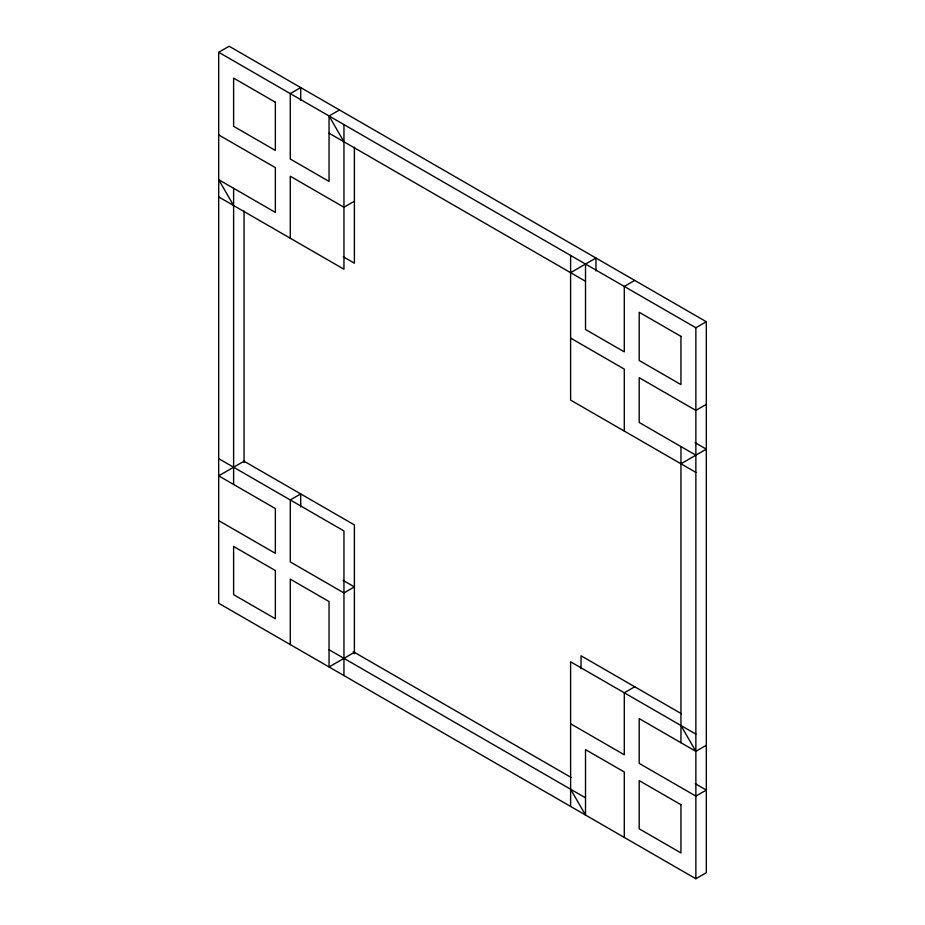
<?xml version="1.0" encoding="UTF-8"?>
<svg xmlns="http://www.w3.org/2000/svg" width="925" height="925" viewBox="0 0 925 925"><rect width="100%" height="100%" fill="white"/><g stroke="black" fill="none" stroke-linecap="round" stroke-linejoin="round"><path stroke-width="1.39" d="M218.693 52.274L229.134 46.25L706.307 321.738L706.307 872.726L695.866 878.75L218.693 603.262L218.693 52.274L695.866 327.762L706.307 321.738M300.706 100.374L300.706 87.574L290.277 93.598L290.277 159.031L329.046 181.416L329.046 115.983L339.487 109.959M354.391 201.211L343.95 207.235L290.277 176.247L290.277 238.234M244.05 461.205L218.693 475.843L275.361 508.565L275.361 553.323L218.693 520.613M570.609 272.667L595.954 258.029L595.954 270.944M634.723 280.414L624.294 286.438L624.294 351.87L585.513 329.485L585.513 264.053M706.307 404.387L695.866 410.411L639.198 377.701L639.198 422.471L695.866 455.181M354.391 652.333L329.046 666.971L329.046 601.539L290.277 579.154L290.277 644.586M680.95 463.795L706.307 449.157L695.114 442.693M634.723 686.766L624.294 692.79L624.294 754.777L570.609 723.789M695.218 783.672L706.307 790.077L695.866 796.101L639.198 763.391L639.198 718.621L695.866 751.331L706.307 745.307M329.046 133.2L585.513 281.281M218.693 134.923L275.361 167.633L275.361 212.403L218.693 179.693L233.609 205.523M570.609 338.099L624.294 369.087L624.294 431.073M343.233 256.757L354.391 263.197L354.391 147.167M218.693 196.909L343.95 269.221L343.95 124.598M695.866 472.397L570.609 400.086L570.609 255.45M244.015 461.193L354.391 524.914L354.391 653.802M681.54 713.788L581.05 655.779L581.05 668.659M218.693 458.627L343.95 530.938L343.95 675.574M695.866 734.115L570.609 661.803L570.609 806.438M343.152 580.414L354.391 586.901L343.95 592.925L290.277 561.938L290.277 499.951L300.706 493.927L300.706 506.9M353.246 651.674L571.083 777.439M329.046 649.755L585.513 797.824M329.046 115.983L343.95 141.814M680.95 725.512L695.866 751.331M570.609 789.222L585.513 815.041L585.513 749.608L624.294 771.993L624.294 837.426M695.866 327.762L695.866 878.75M680.95 446.567L680.95 742.729M244.05 210.992L244.05 462.535M233.609 188.295L233.609 484.457M275.361 102.213L233.609 78.105L233.609 126.32L275.361 150.417L275.361 102.213M680.95 336.376L639.198 312.268L639.198 360.484L680.95 384.58L680.95 336.376M275.361 570.552L233.609 546.444L233.609 594.648L275.361 618.756L275.361 570.552M680.95 804.715L639.198 780.607L639.198 828.823L680.95 852.919L680.95 804.715"/></g></svg>
